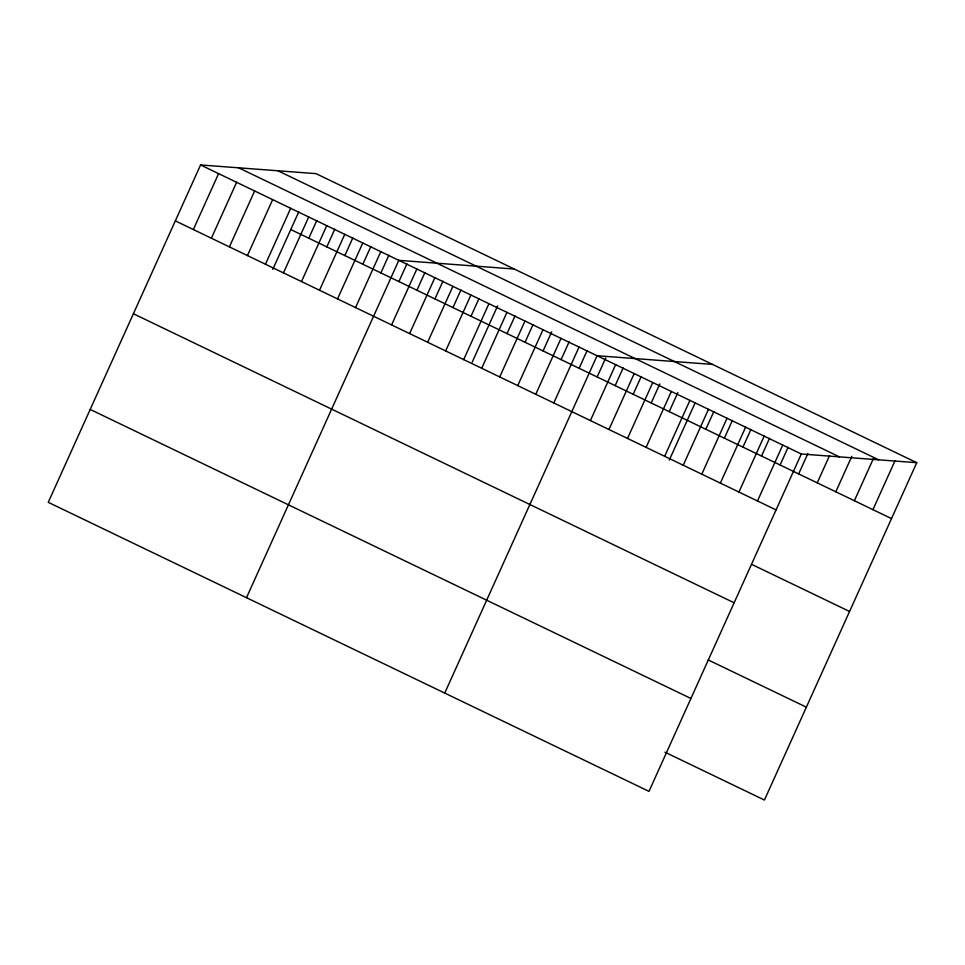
<?xml version="1.0" encoding="UTF-8"?>
<svg xmlns="http://www.w3.org/2000/svg" width="965" height="965" viewBox="0 0 965 965"><rect width="100%" height="100%" fill="white"/><g stroke="black" fill="none" stroke-linecap="round" stroke-linejoin="round"><path stroke-width="1.45" d="M916.75 462.681L316.013 173.64L200.575 164.955L48.25 502.319L648.987 791.36L801.312 453.996L916.75 462.681L764.425 800.045L664.945 752.181M193.35 229.537L218.597 173.628M211.371 238.21L236.618 182.301M229.393 246.883L254.639 190.961M247.414 255.556L272.661 199.634M265.447 264.217L290.682 208.307M272.793 269.356L298.776 211.83M283.469 272.89L308.704 216.98M308.788 238.222L316.797 220.49M301.49 281.563L326.737 225.653M326.809 246.895L334.819 229.163M319.512 290.236L344.758 234.326M344.831 255.568L352.84 237.836M337.533 298.909L362.78 242.999M362.852 264.241L370.862 246.509M355.554 307.582L380.801 251.66M380.873 272.914L388.883 255.182M246.497 597.697L398.822 260.333L514.261 269.03M398.895 281.575L406.904 263.855M391.597 324.916L416.844 269.006M416.928 290.248L424.926 272.528M409.618 333.588L434.865 277.679M434.95 298.921L442.947 281.189M427.64 342.261L452.887 286.352M452.971 307.594L460.968 289.862M445.661 350.934L470.908 295.025M470.992 316.267L478.99 298.535M463.683 359.607L488.929 303.698M472.235 362.092L497.626 305.845M481.704 368.28L506.951 312.358M507.035 333.613L515.033 315.881M499.725 376.953L524.972 321.031M525.057 342.273L533.054 324.554M517.747 385.614L542.993 329.704M543.078 350.946L551.703 331.864M535.768 394.287L561.015 338.377M561.099 359.619L569.109 341.887M553.789 402.96L579.036 347.05M579.121 368.292L587.13 350.56M444.732 693.087L597.058 355.723L712.496 364.408M597.142 376.965L605.767 357.87M590.387 420.571L615.634 364.649M615.163 385.638L623.173 367.906M608.951 429.497L634.198 373.588M633.185 394.311L641.194 376.579M627.527 438.436L652.762 382.526M651.206 402.972L659.831 383.889M646.092 447.374L671.338 391.452M669.227 411.645L677.852 392.562M664.656 456.3L689.903 400.391M669.276 460.124L695.258 402.586M683.232 465.239L708.467 409.329M705.825 429.256L713.823 411.524M701.796 474.165L727.043 418.255M724.389 438.182L732.399 420.463M720.36 483.103L745.607 427.193M742.953 447.121L750.963 429.389M738.937 492.041L764.171 436.12M761.53 456.059L769.527 438.327M757.501 500.968L782.748 445.058M780.094 464.985L788.103 447.265M798.658 473.924L807.898 453.466M817.234 482.862L829.55 455.589M835.799 491.788L851.805 456.336M854.363 500.726L873.458 458.447M872.939 509.665L895.098 460.57M277.92 170.769L878.657 459.81M238.669 167.826L839.405 456.855M200.575 164.955L801.312 453.996M290.767 229.549L891.503 518.591M175.328 220.864L776.065 509.906M751.421 564.248L849.562 611.472M133.399 313.746L734.136 602.787M708.214 659.939L806.354 707.164M90.191 409.437L690.928 698.479"/></g></svg>
